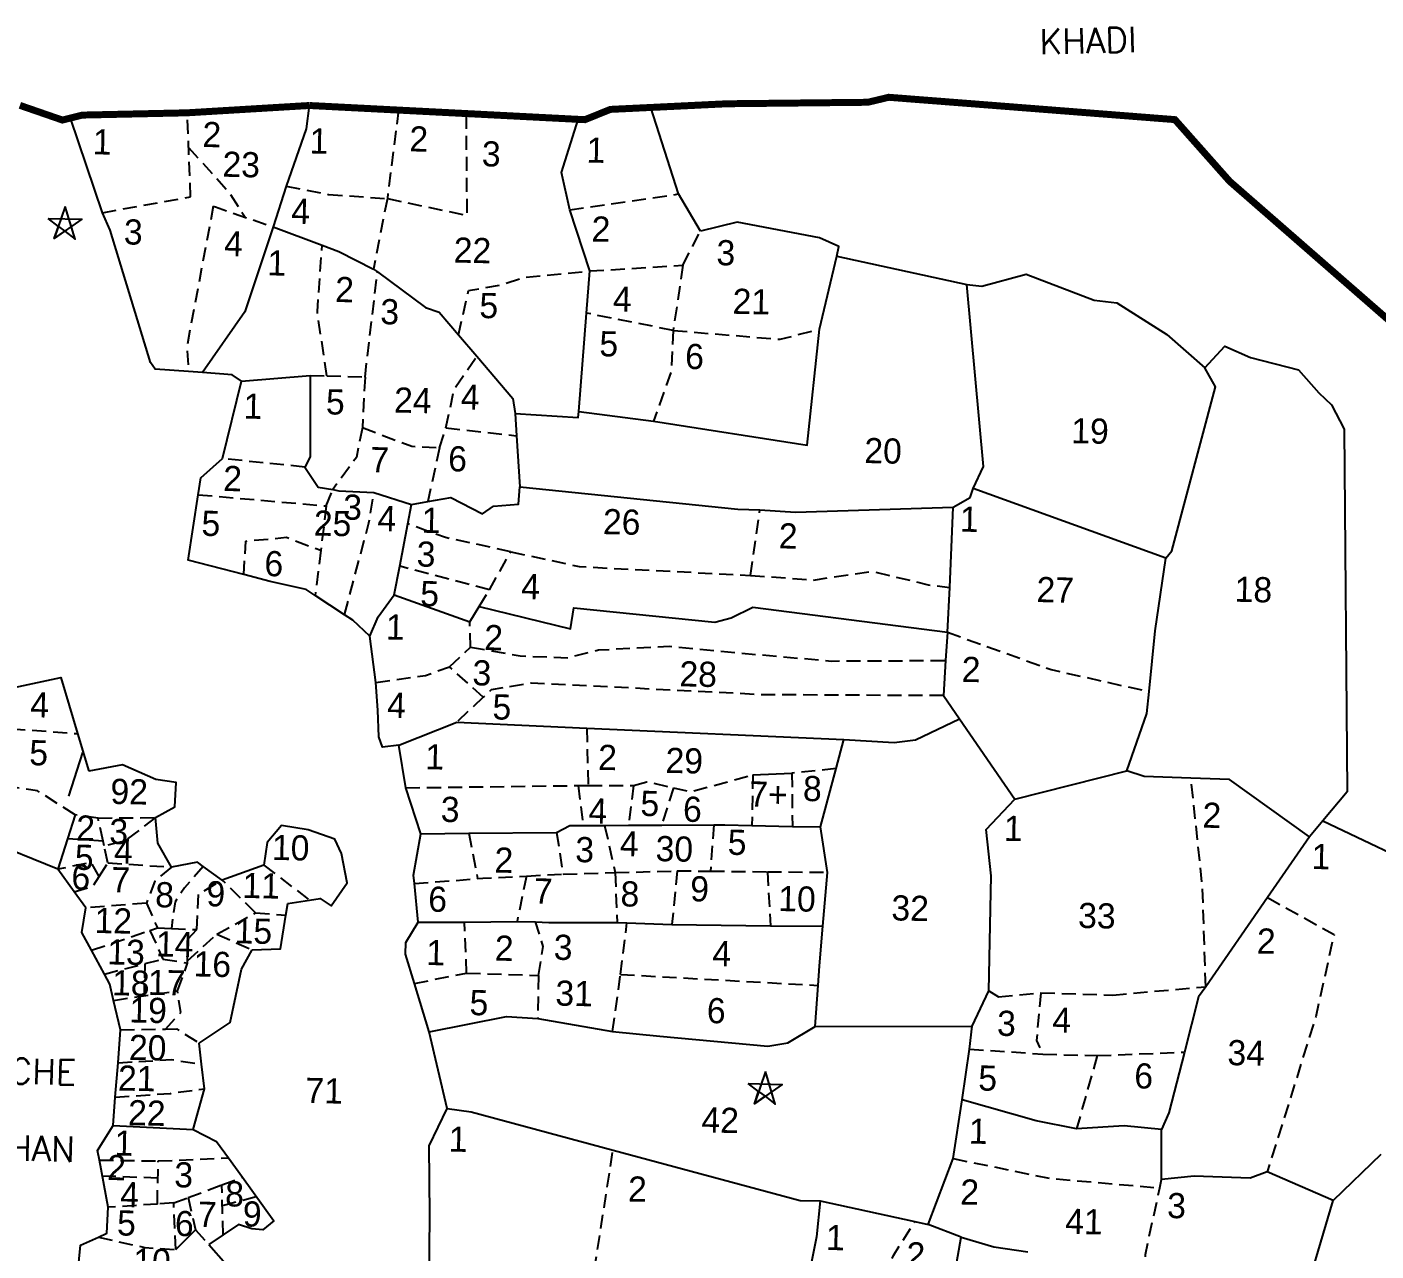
# Model space of a CAD drawing. Header units: metres. Extents: x 291404 to 294611, y 2095644 to 2100556.
# Drawn here: x 291954.3 to 292435.7, y 2100116 to 2100552.7 of the extents above; entities that cross this region are included whole.
import ezdxf
from ezdxf.enums import TextEntityAlignment as Align

# ---------------------------------------------------------------- set-up
doc = ezdxf.new("R2010")
doc.units = ezdxf.units.M
doc.header["$MEASUREMENT"] = 0
doc.linetypes.add('DASHED', pattern=[0.75, 0.5, -0.25])
for name, color, linetype in [('OFF', 1, 'Continuous'), ('POLY_PARCEL', 6, 'Continuous'), ('POLY_SUBPARCEL', 6, 'DASHED'), ('SYM_STONE', 1, 'Continuous'), ('TEXT_MAPIN', 7, 'Continuous'), ('TEXT_MAPOUT', 7, 'Continuous'), ('TEXT_PARCEL', 7, 'Continuous'), ('V_BOUND_LINE', 7, 'Continuous')]:
    doc.layers.add(name, color=color, linetype=linetype)
doc.styles.get("Standard").update_dxf_attribs({"font": 'simplex.shx'})
doc.styles.add('TEXT_MAP', font='', dxfattribs={"height": 2.5})
doc.styles.get('TEXT_MAP').set_extended_font_data('Kruti Dev 050')

# ---------------------------------------------------------------- blocks, each defined once
blk = doc.blocks.new('STONE_STAR')
for points in [[(0, 0.639), (-0.376, -0.517), (0, -0.244), (0.375, -0.517)], [(-0.607, 0.197), (0.607, 0.197), (-0.376, -0.517), (-0.233, -0.075)]]:
    blk.add_lwpolyline(points, close=True)
blk.add_lwpolyline([(-0.233, -0.075), (0, -0.244)])

msp = doc.modelspace()

# ---------------------------------------------------------------- linework, layer by layer
at = {"layer": 'OFF'}
for points in [[(292213.38, 2100285.88), (292227.27, 2100286.47)], [(292007.4, 2100116.5), (292014.46, 2100123.63)]]:
    msp.add_lwpolyline(points, dxfattribs=at)
at = {"layer": 'POLY_PARCEL'}
for points in [[(292055.05, 2100524.67), (292053.93, 2100516.36), (292046.81, 2100495.92)], [(291981.24, 2100486.43), (291969.92, 2100520.2)], [(292148, 2100487.42), (292145.03, 2100500.73), (292151.06, 2100519.73)], [(292186.78, 2100493.1), (292176.95, 2100523.97)], [(292046.81, 2100495.92), (292042.17, 2100481.34)], [(292194.65, 2100479.82), (292186.78, 2100493.1)], [(292012.02, 2100429.76), (292000.06, 2100430.62), (291998.42, 2100433.01), (291983.99, 2100480.17), (291981.24, 2100486.43)], [(292155.16, 2100465.63), (292148, 2100487.42)], [(292042.17, 2100481.34), (292032.08, 2100451.08), (292016.93, 2100429.4)], [(292042.17, 2100481.34), (292059.64, 2100474.83)], [(292243.25, 2100470.94), (292244.05, 2100474.35), (292237.14, 2100477.52), (292207.74, 2100483.03), (292194.65, 2100479.82)], [(292059.64, 2100474.83), (292065.6, 2100472.59), (292078.02, 2100466.29)], [(292237.16, 2100444.9), (292243.25, 2100470.94)], [(292243.25, 2100470.94), (292289.66, 2100460.81)], [(292078.02, 2100466.29), (292079.36, 2100465.3)], [(292079.36, 2100465.3), (292096.56, 2100452.65), (292101.4, 2100450.92), (292108.3, 2100442.85)], [(292153.98, 2100450.6), (292155.16, 2100465.63)], [(292289.66, 2100460.81), (292295, 2100460.23), (292310.9, 2100464.54), (292335.1, 2100455.2), (292343.22, 2100454.33), (292361.11, 2100443.03), (292374.57, 2100431.12)], [(292291.99, 2100388.09), (292295.63, 2100395.91), (292289.66, 2100460.81)], [(292151.21, 2100415.55), (292153.98, 2100450.6)], [(292108.3, 2100442.85), (292114.85, 2100435.19)], [(292177.87, 2100412.11), (292232.77, 2100403.5), (292237.16, 2100444.9)], [(292374.57, 2100431.12), (292381.71, 2100438.87), (292390.92, 2100434.72), (292408.03, 2100430.41), (292415.29, 2100422.12), (292419.85, 2100417.84), (292424.31, 2100409.15), (292425.38, 2100279.8), (292416.77, 2100269.5)], [(292114.85, 2100435.19), (292127.71, 2100420.15), (292128.53, 2100414.79)], [(292016.93, 2100429.4), (292012.02, 2100429.76)], [(292030.84, 2100426.32), (292027.52, 2100428.63), (292016.93, 2100429.4)], [(292030.84, 2100426.32), (292055.35, 2100428.4)], [(292055.35, 2100428.4), (292055.42, 2100399.35), (292053.48, 2100395.68)], [(292360.68, 2100363.19), (292362.79, 2100365.82), (292378.45, 2100424.26), (292374.57, 2100431.12)], [(292024.08, 2100398.69), (292030.84, 2100426.32)], [(292128.53, 2100414.79), (292151.04, 2100413.38), (292151.21, 2100415.55)], [(292128.53, 2100414.79), (292129.03, 2100406.87)], [(292151.21, 2100415.55), (292177.87, 2100412.11)], [(292129.03, 2100406.87), (292130.19, 2100388.68)], [(292015.42, 2100385.8), (292016.35, 2100391.84), (292024.08, 2100398.69)], [(292053.48, 2100395.68), (292058.19, 2100388.52), (292063.46, 2100387.73)], [(292031.7, 2100357.3), (292011.8, 2100362.49), (292015.42, 2100385.8)], [(292063.46, 2100387.73), (292065.59, 2100387.15), (292078.16, 2100386.57)], [(292078.16, 2100386.57), (292091.6, 2100382.36)], [(292097.36, 2100383.37), (292105.56, 2100384.81), (292116.82, 2100378.99), (292120.83, 2100381.7), (292129.68, 2100382.44), (292130.19, 2100388.68)], [(292130.19, 2100388.68), (292207.96, 2100380.66), (292215.83, 2100380.42)], [(292284.84, 2100381.43), (292290.93, 2100384.83)], [(292290.93, 2100384.83), (292291.99, 2100388.09)], [(292360.68, 2100363.19), (292291.99, 2100388.09)], [(292090.26, 2100375.45), (292091.6, 2100382.36)], [(292091.6, 2100382.36), (292097.36, 2100383.37)], [(292215.83, 2100380.42), (292228.56, 2100379.61), (292284.84, 2100381.43)], [(292283.59, 2100352.71), (292284.84, 2100381.43)], [(292087.33, 2100360.28), (292090.26, 2100375.45)], [(292354.7, 2100315.58), (292356.87, 2100337.25), (292360.68, 2100363.19)], [(292057.19, 2100349.91), (292053.96, 2100352.05), (292041.11, 2100354.85), (292031.7, 2100357.3)], [(292085.36, 2100350.06), (292087.33, 2100360.28)], [(292282.76, 2100336.76), (292283.59, 2100352.71)], [(292067.64, 2100342.97), (292057.19, 2100349.91)], [(292076.69, 2100335.4), (292079.61, 2100342.28), (292085.36, 2100350.06)], [(292085.36, 2100350.06), (292112.35, 2100340.42)], [(292076.69, 2100335.4), (292070.56, 2100341.03), (292067.64, 2100342.97)], [(292112.35, 2100340.42), (292115.72, 2100345.92)], [(292115.72, 2100345.92), (292148.33, 2100338.03), (292149.42, 2100345.44), (292199.75, 2100340.41), (292205.6, 2100341.91), (292213.35, 2100345.7), (292282.76, 2100336.76)], [(292282.76, 2100336.76), (292282.13, 2100326.69)], [(292078.86, 2100318.8), (292076.69, 2100335.4)], [(292282.13, 2100326.69), (292281.35, 2100314.14)], [(291948.08, 2100316.66), (291966.4, 2100320.56), (291972.4, 2100300.59)], [(292087.08, 2100296.46), (292081.17, 2100295.75), (292079.85, 2100299.42), (292079.49, 2100308.97), (292078.86, 2100318.8)], [(292281.35, 2100314.14), (292287.1, 2100305.82)], [(292346.74, 2100287.29), (292353.92, 2100307.81), (292354.7, 2100315.58)], [(292087.08, 2100296.46), (292107.68, 2100304.67)], [(292107.68, 2100304.67), (292154.12, 2100302.59)], [(292245.85, 2100298.47), (292263.73, 2100297.39), (292271.42, 2100298.39), (292287.1, 2100305.82)], [(292287.1, 2100305.82), (292306.83, 2100277.24)], [(291972.4, 2100300.59), (291976.41, 2100287.24)], [(292154.12, 2100302.59), (292245.85, 2100298.47)], [(292243.08, 2100288.09), (292245.85, 2100298.47)], [(291974.13, 2100293.87), (291969.2, 2100278.27)], [(292089.57, 2100281.26), (292087.08, 2100296.46)], [(292000.19, 2100270.62), (292007.15, 2100274.52), (292007.62, 2100283.21), (292000.34, 2100284.21), (291988.39, 2100289.51), (291976.41, 2100287.24)], [(292237.52, 2100267.29), (292243.08, 2100288.09)], [(292306.83, 2100277.24), (292346.74, 2100287.29)], [(292369.67, 2100284.69), (292352.97, 2100285.3), (292346.74, 2100287.29)], [(292412.02, 2100263.82), (292383.4, 2100284.18), (292369.67, 2100284.69)], [(292094.83, 2100264.88), (292089.57, 2100281.26)], [(292297.49, 2100208.89), (292297.49, 2100208.89), (292298.36, 2100249.83), (292296.62, 2100266.37), (292306.83, 2100277.24)], [(291971.49, 2100271.64), (291968.78, 2100263.08)], [(292005.85, 2100252.95), (292000.98, 2100261.47), (292000.19, 2100270.62)], [(292416.77, 2100269.5), (292412.02, 2100263.82)], [(292416.77, 2100269.5), (292457.71, 2100249.92), (292455.79, 2100242.67)], [(292055.2, 2100241.16), (292058.94, 2100241.72), (292062.82, 2100239.11), (292068.61, 2100247.4), (292066.58, 2100257.83), (292064.17, 2100262.93), (292054.69, 2100266.22), (292045.18, 2100267.82), (292040, 2100261.76), (292038.85, 2100253.72)], [(292092.56, 2100247.07), (292092.27, 2100250.07), (292094.83, 2100264.88)], [(292094.83, 2100264.88), (292111.98, 2100265.04)], [(292111.98, 2100265.04), (292143.33, 2100265.35)], [(292143.33, 2100265.35), (292148.03, 2100267.8), (292152.78, 2100267.82)], [(292152.78, 2100267.82), (292160.46, 2100267.85)], [(292160.46, 2100267.85), (292169.02, 2100267.88)], [(292169.02, 2100267.88), (292180.82, 2100267.93)], [(292180.82, 2100267.93), (292199.42, 2100268)], [(292199.42, 2100268), (292203.36, 2100268.01), (292213, 2100267.81)], [(292213, 2100267.81), (292227.45, 2100267.5)], [(292227.45, 2100267.5), (292237.52, 2100267.29)], [(292239.95, 2100251.1), (292237.52, 2100267.29)], [(291965.34, 2100252.2), (291939.46, 2100262.74)], [(291968.78, 2100263.08), (291965.34, 2100252.2)], [(292412.02, 2100263.82), (292396.96, 2100242.1)], [(292017.26, 2100253.2), (292015.15, 2100254.72), (292005.85, 2100252.95)], [(291971.18, 2100244.19), (291965.34, 2100252.2)], [(292024, 2100248.36), (292017.26, 2100253.2)], [(292038.85, 2100253.72), (292024, 2100248.36)], [(292238.37, 2100231.85), (292239.95, 2100251.1)], [(292093.9, 2100233.32), (292092.56, 2100247.07)], [(291975.36, 2100238.45), (291971.18, 2100244.19)], [(292046.73, 2100235.86), (292047.4, 2100240), (292055.2, 2100241.16)], [(292396.96, 2100242.1), (292374.92, 2100210.29)], [(291977.35, 2100223.32), (291973.89, 2100229.7), (291975.36, 2100238.45)], [(292034.69, 2100223.44), (292044.81, 2100223.79), (292046.73, 2100235.86)], [(292092.61, 2100211.48), (292089.45, 2100221.91), (292089.54, 2100226.12), (292093.9, 2100233.32)], [(292093.9, 2100233.32), (292110.43, 2100233.29)], [(292110.43, 2100233.29), (292129.2, 2100233.6)], [(292129.2, 2100233.6), (292135.82, 2100233.48)], [(292135.82, 2100233.48), (292140.54, 2100233.24), (292164.91, 2100233.17)], [(292164.91, 2100233.17), (292168.42, 2100233.1)], [(292168.42, 2100233.1), (292184.49, 2100232.46)], [(292184.49, 2100232.46), (292219.6, 2100232.06)], [(292219.6, 2100232.06), (292238.37, 2100231.85)], [(292236.62, 2100210.77), (292237.14, 2100217.7), (292238.37, 2100231.85)], [(291981.96, 2100214.8), (291977.35, 2100223.32)], [(292015.74, 2100190.18), (292026.84, 2100197.52), (292030.9, 2100216.51), (292034.69, 2100223.44)], [(291985.25, 2100205.43), (291983.88, 2100211.26), (291981.96, 2100214.8)], [(292097.84, 2100194.24), (292092.61, 2100211.48)], [(292235.52, 2100196.13), (292236.62, 2100210.77)], [(292291.62, 2100196.19), (292297.49, 2100208.89)], [(292374.92, 2100210.29), (292372.41, 2100206.67), (292367.34, 2100186.97)], [(291987.74, 2100194.91), (291985.25, 2100205.43)], [(292097.84, 2100194.24), (292125.41, 2100199.64), (292136.56, 2100199.02)], [(292136.56, 2100199.02), (292163.32, 2100194.28)], [(291986.82, 2100183.19), (291987.74, 2100194.91)], [(292104.27, 2100166.89), (292097.84, 2100194.24)], [(292163.32, 2100194.28), (292180.12, 2100192.67), (292218.63, 2100189.06), (292225.86, 2100190.3), (292235.52, 2100196.13)], [(292235.52, 2100196.13), (292291.62, 2100196.19)], [(292290.69, 2100188.02), (292291.62, 2100196.19)], [(292016.61, 2100182.65), (292015.74, 2100190.18)], [(292287.98, 2100169.98), (292290.69, 2100188.02)], [(291985.85, 2100170.9), (291986.82, 2100183.19)], [(292017.64, 2100173.87), (292016.61, 2100182.65)], [(292367.34, 2100186.97), (292361.76, 2100165.31), (292359.1, 2100159.42)], [(292013.68, 2100159.37), (292017.64, 2100173.87)], [(291985.05, 2100160.74), (291985.85, 2100170.9)], [(292284.82, 2100148.99), (292287.98, 2100169.98)], [(292328.83, 2100159.62), (292314.46, 2100162.48), (292287.98, 2100169.98)], [(292097.88, 2100104.02), (292098.13, 2100128.87), (292097.82, 2100153.57), (292104.27, 2100166.89)], [(292104.27, 2100166.89), (292112.83, 2100165.64), (292163.45, 2100152.04)], [(291980.16, 2100148.47), (291979.52, 2100151.88), (291985.05, 2100160.74)], [(291985.05, 2100160.74), (292013.68, 2100159.37)], [(292013.68, 2100159.37), (292022, 2100155.05), (292026.23, 2100149.22)], [(292359.1, 2100159.42), (292345.81, 2100160.65), (292328.83, 2100159.62)], [(292359.18, 2100141.53), (292359.1, 2100159.42)], [(292026.23, 2100149.22), (292031.22, 2100142.33)], [(292163.45, 2100152.04), (292230.25, 2100134.09), (292237.31, 2100133.97)], [(292275.95, 2100125.48), (292284.82, 2100148.99)], [(292437.39, 2100150.39), (292420.44, 2100134.05)], [(291983.3, 2100131.6), (291980.16, 2100148.47)], [(292396.89, 2100144.21), (292390.8, 2100142.02), (292370.83, 2100142.68), (292359.18, 2100141.53)], [(292420.44, 2100134.05), (292396.89, 2100144.21)], [(292031.22, 2100142.33), (292042.44, 2100126.84), (292038.45, 2100123.56), (292034.52, 2100123.93), (292029.78, 2100125.43), (292024.39, 2100121.82)], [(291979.8, 2100120.97), (291982.82, 2100122.36), (291983.3, 2100131.6)], [(292237.31, 2100133.97), (292236.02, 2100121.1), (292233.89, 2100110.33)], [(292237.31, 2100133.97), (292271.09, 2100126.55)], [(292408.11, 2100092.63), (292420.44, 2100134.05)], [(292271.09, 2100126.55), (292275.95, 2100125.48)], [(292287.73, 2100120.91), (292275.95, 2100125.48)], [(291972.03, 2100103.51), (291973.47, 2100118.07), (291979.8, 2100120.97)], [(292024.39, 2100121.82), (292019.25, 2100118.36)], [(292279.8, 2100076.24), (292287.73, 2100120.91)], [(292287.73, 2100120.91), (292299.35, 2100117.56), (292311.44, 2100115.76)], [(292019.25, 2100118.36), (292025.28, 2100111.5), (292018.5, 2100109.68)]]:
    msp.add_lwpolyline(points, dxfattribs=at)
at = {"layer": 'POLY_SUBPARCEL', "ltscale": 10, "flags": 128}
for points in [[(292012.72, 2100492.05), (292011.51, 2100522.06)], [(292086.93, 2100523.03), (292082.92, 2100491.47)], [(292082.92, 2100491.47), (292111.39, 2100485.48), (292111.12, 2100521.79)], [(292012.01, 2100509.72), (292026.1, 2100494.11), (292032.15, 2100484.84)], [(292046.81, 2100495.92), (292061.93, 2100492.93)], [(291981.24, 2100486.43), (292012.72, 2100492.05)], [(292061.93, 2100492.93), (292082.92, 2100491.47)], [(292082.92, 2100491.47), (292078.02, 2100466.29)], [(292148, 2100487.42), (292186.78, 2100493.1)], [(292020.83, 2100488.77), (292011.37, 2100438.6), (292012.02, 2100429.76)], [(292020.83, 2100488.77), (292021.56, 2100488.47), (292042.17, 2100481.34)], [(292188.38, 2100467.69), (292194.65, 2100479.82)], [(292061.3, 2100428.21), (292057.95, 2100451.1), (292059.64, 2100474.83)], [(292155.16, 2100465.63), (292188.38, 2100467.69)], [(292188.38, 2100467.69), (292184.91, 2100444.42)], [(292074.96, 2100427.78), (292079.36, 2100465.3)], [(292108.3, 2100442.85), (292111.89, 2100458.72), (292123.39, 2100460.6), (292131.74, 2100463.39), (292155.16, 2100465.63)], [(292184.91, 2100444.42), (292153.98, 2100450.6)], [(292184.91, 2100444.42), (292184.17, 2100429.58), (292177.87, 2100412.11)], [(292184.91, 2100444.42), (292223.07, 2100441.27), (292237.16, 2100444.9)], [(292103.85, 2100409.66), (292106.88, 2100423.81), (292114.85, 2100435.19)], [(292055.35, 2100428.4), (292061.3, 2100428.21)], [(292061.3, 2100428.21), (292074.96, 2100427.78)], [(292074.96, 2100427.78), (292074.03, 2100409.75)], [(292074.03, 2100409.75), (292071.89, 2100399.13), (292063.46, 2100387.73)], [(292074.03, 2100409.75), (292091.67, 2100403.09), (292101.51, 2100402.6)], [(292101.51, 2100402.6), (292103.85, 2100409.66)], [(292103.85, 2100409.66), (292129.03, 2100406.87)], [(292101.51, 2100402.6), (292097.36, 2100383.37)], [(292053.48, 2100395.68), (292024.08, 2100398.69)], [(292015.42, 2100385.8), (292061.15, 2100381.8)], [(292061.15, 2100381.8), (292063.46, 2100387.73)], [(292067.64, 2100342.97), (292076.34, 2100375.74), (292078.16, 2100386.57)], [(292061.15, 2100381.8), (292059.18, 2100365.98)], [(292212.52, 2100357.05), (292215.83, 2100380.42)], [(292126.98, 2100365.5), (292103.65, 2100370.5), (292090.26, 2100375.45)], [(292031.7, 2100357.3), (292032.43, 2100369.29), (292046.96, 2100370.62), (292059.18, 2100365.98)], [(292059.18, 2100365.98), (292057.19, 2100349.91)], [(292119.34, 2100351.92), (292126.98, 2100365.5)], [(292126.98, 2100365.5), (292151.31, 2100360.18), (292212.52, 2100357.05)], [(292119.34, 2100351.92), (292087.33, 2100360.28)], [(292212.52, 2100357.05), (292234.92, 2100355.38), (292256.05, 2100358.49), (292275.92, 2100353.69), (292283.59, 2100352.71)], [(292115.72, 2100345.92), (292119.34, 2100351.92)], [(292112.65, 2100331.42), (292112.35, 2100340.42)], [(292282.76, 2100336.76), (292319.74, 2100323.47), (292354.7, 2100315.58)], [(292112.65, 2100331.42), (292130.36, 2100328.31), (292147.31, 2100327.67), (292158.31, 2100330.45), (292183.51, 2100331.82), (292208.62, 2100329.37), (292241.39, 2100326.49), (292282.13, 2100326.69)], [(292105.11, 2100324.47), (292112.65, 2100331.42)], [(292078.86, 2100318.8), (292096.57, 2100321.38), (292105.11, 2100324.47)], [(292117.16, 2100313.57), (292105.11, 2100324.47)], [(292281.35, 2100314.14), (292216.9, 2100314.44), (292134.27, 2100318.64), (292119.99, 2100316.22), (292117.16, 2100313.57)], [(292117.16, 2100313.57), (292107.68, 2100304.67)], [(291948.68, 2100302.34), (291972.4, 2100300.59)], [(292154.12, 2100302.59), (292154.56, 2100282.12)], [(292184.97, 2100281.27), (292191.11, 2100279.86), (292213.38, 2100285.88)], [(292213.38, 2100285.88), (292213, 2100267.81)], [(292243.08, 2100288.09), (292227.27, 2100286.47)], [(292227.27, 2100286.47), (292227.45, 2100267.5)], [(292374.92, 2100210.29), (292373.84, 2100245.26), (292369.67, 2100284.69)], [(291971.49, 2100271.64), (291958.11, 2100280.14), (291941.26, 2100282.81)], [(292089.57, 2100281.26), (292151, 2100282.07)], [(292151, 2100282.07), (292154.56, 2100282.12)], [(292151, 2100282.07), (292152.78, 2100267.82)], [(292154.56, 2100282.12), (292170.79, 2100282.07)], [(292170.79, 2100282.07), (292169.02, 2100267.88)], [(292170.79, 2100282.07), (292175.55, 2100283.44), (292184.97, 2100281.27)], [(292184.97, 2100281.27), (292180.82, 2100267.93)], [(291979.69, 2100270.46), (291971.49, 2100271.64)], [(291979.69, 2100270.46), (292000.19, 2100270.62)], [(291981.51, 2100262.18), (291979.69, 2100270.46)], [(292000.19, 2100270.62), (291989.25, 2100262.32), (291981.87, 2100260.51)], [(292111.98, 2100265.04), (292115.14, 2100248.85)], [(292143.33, 2100265.35), (292145.62, 2100250.45)], [(292160.46, 2100267.85), (292164.21, 2100250.99)], [(292199.42, 2100268), (292198.18, 2100251.52)], [(291981.51, 2100262.18), (291968.78, 2100263.08)], [(291981.87, 2100260.51), (291981.51, 2100262.18)], [(291983.19, 2100254.51), (291981.87, 2100260.51)], [(291980.1, 2100249.65), (291977.22, 2100254.59), (291965.34, 2100252.2)], [(291980.1, 2100249.65), (291983.19, 2100254.51)], [(291983.19, 2100254.51), (292005.85, 2100252.95)], [(292005.85, 2100252.95), (291999.96, 2100248.01), (291996.98, 2100240.13)], [(292017.26, 2100253.2), (292010.51, 2100245.6), (292007.16, 2100240.64), (292005.88, 2100231.06)], [(292038.85, 2100253.72), (292055.2, 2100241.16)], [(292132.58, 2100249.79), (292145.62, 2100250.45)], [(292145.62, 2100250.45), (292164.21, 2100250.99)], [(292164.21, 2100250.99), (292186.38, 2100251.64)], [(292164.21, 2100250.99), (292164.91, 2100233.17)], [(292186.38, 2100251.64), (292184.49, 2100232.46)], [(292186.38, 2100251.64), (292198.18, 2100251.52)], [(292198.18, 2100251.52), (292218.54, 2100251.32)], [(292218.54, 2100251.32), (292239.95, 2100251.1)], [(292218.54, 2100251.32), (292219.6, 2100232.06)], [(291971.18, 2100244.19), (291977.89, 2100246.17), (291980.1, 2100249.65)], [(292014.96, 2100230.7), (292015.49, 2100243.24), (292024, 2100248.36)], [(292035.85, 2100236.66), (292024, 2100248.36)], [(292092.56, 2100247.07), (292115.14, 2100248.85)], [(292115.14, 2100248.85), (292116.95, 2100248.99), (292132.58, 2100249.79)], [(292132.58, 2100249.79), (292129.2, 2100233.6)], [(292396.96, 2100242.1), (292420.72, 2100228.92), (292414.19, 2100199.56), (292396.89, 2100144.21)], [(291996.98, 2100240.13), (291975.36, 2100238.45)], [(291996.98, 2100240.13), (292000.88, 2100231.26)], [(292022.13, 2100229), (292035.85, 2100236.66)], [(292035.85, 2100236.66), (292046.73, 2100235.86)], [(291998.19, 2100230.35), (292000.88, 2100231.26)], [(292000.88, 2100231.26), (292005.88, 2100231.06)], [(292005.88, 2100231.06), (292014.96, 2100230.7)], [(292011.65, 2100219.59), (292011.82, 2100227.44), (292014.96, 2100230.7)], [(292111.21, 2100215.19), (292110.43, 2100233.29)], [(292136.88, 2100214.35), (292138.57, 2100224.64), (292135.82, 2100233.48)], [(292166.11, 2100214.66), (292168.42, 2100233.1)], [(291977.35, 2100223.32), (291998.19, 2100230.35)], [(291998.19, 2100230.35), (292002.87, 2100220.17)], [(292011.65, 2100219.59), (292022.13, 2100229)], [(292022.13, 2100229), (292034.69, 2100223.44)], [(291981.96, 2100214.8), (292002.87, 2100220.17)], [(291996.34, 2100218.49), (291996.13, 2100207.05)], [(292002.87, 2100220.17), (292011.63, 2100218.74)], [(292008.09, 2100208.83), (292011.63, 2100218.74), (292011.65, 2100219.59)], [(292092.61, 2100211.48), (292111.21, 2100215.19)], [(292111.21, 2100215.19), (292136.88, 2100214.35)], [(292136.88, 2100214.35), (292136.56, 2100199.02)], [(292163.32, 2100194.28), (292166.11, 2100214.66)], [(292166.11, 2100214.66), (292236.62, 2100210.77)], [(291985.25, 2100205.43), (292008.09, 2100208.83)], [(292003.73, 2100195.19), (292009.21, 2100201.12), (292008.09, 2100208.83)], [(292297.49, 2100208.89), (292301.04, 2100206.65)], [(292301.04, 2100206.65), (292316.08, 2100208.15)], [(292316.08, 2100208.15), (292314.54, 2100191.06), (292316.83, 2100186.27)], [(292316.08, 2100208.15), (292341.73, 2100207.33)], [(292341.73, 2100207.33), (292374.92, 2100210.29)], [(291987.74, 2100194.91), (292003.73, 2100195.19)], [(292003.73, 2100195.19), (292007.8, 2100195.26), (292015.74, 2100190.18)], [(292290.69, 2100188.02), (292316.83, 2100186.27)], [(291986.82, 2100183.19), (292006.03, 2100184.28), (292016.61, 2100182.65)], [(292316.83, 2100186.27), (292336.21, 2100185.71)], [(292336.21, 2100185.71), (292328.83, 2100159.62)], [(292336.21, 2100185.71), (292367.34, 2100186.97)], [(291985.85, 2100170.9), (292005.52, 2100172.26), (292017.64, 2100173.87)], [(292001.16, 2100148.13), (292026.23, 2100149.22)], [(292156.77, 2100109.17), (292163.45, 2100152.04)], [(292284.82, 2100148.99), (292319.1, 2100141.99), (292358.58, 2100138.5)], [(291980.16, 2100148.47), (292001.16, 2100148.13)], [(292000.87, 2100132.77), (292001.16, 2100148.13)], [(292001.04, 2100142.01), (291981.22, 2100142.75)], [(292011.84, 2100135.07), (292023.84, 2100139.57)], [(292023.84, 2100139.57), (292031.22, 2100142.33)], [(292024.39, 2100121.82), (292023.84, 2100139.57)], [(292358.58, 2100138.5), (292359.18, 2100141.53)], [(292006.73, 2100133.16), (292011.84, 2100135.07)], [(292011.84, 2100135.07), (292014.46, 2100123.63)], [(292024.07, 2100132.22), (292036.18, 2100135.48)], [(292353.5, 2100106.42), (292353.39, 2100114.83), (292358.58, 2100138.5)], [(292000.87, 2100132.77), (291983.3, 2100131.6)], [(292006.73, 2100133.16), (292000.87, 2100132.77)], [(292007.4, 2100116.5), (292006.73, 2100133.16)], [(292260.05, 2100106.55), (292263.55, 2100114.41), (292271.09, 2100126.55)], [(291979.8, 2100120.97), (291996.4, 2100117.25), (292007.4, 2100116.5)], [(292014.46, 2100123.63), (292019.25, 2100118.36)]]:
    msp.add_lwpolyline(points, dxfattribs=at)
at = {"layer": 'V_BOUND_LINE', "const_width": 2.49}
for points in [[(291951.81, 2100524.72), (291967, 2100519.47), (291969.92, 2100520.2)], [(292011.51, 2100522.06), (292055.05, 2100524.67)], [(292055.05, 2100524.67), (292086.93, 2100523.03)], [(292086.93, 2100523.03), (292111.12, 2100521.79)], [(292151.06, 2100519.73), (292153.42, 2100519.61), (292162.51, 2100523.28), (292176.95, 2100523.97)], [(292176.95, 2100523.97), (292204.11, 2100525.29), (292254.37, 2100525.82), (292261.82, 2100527.6), (292290.44, 2100525.38), (292363.95, 2100519.63), (292383.45, 2100497.64), (292455.73, 2100434.56), (292566.38, 2100381.98), (292604.16, 2100379.76), (292610.96, 2100366.42), (292621.32, 2100363.03)], [(291969.92, 2100520.2), (291974.12, 2100521.25), (292011.51, 2100522.06)], [(292111.12, 2100521.79), (292151.06, 2100519.73)]]:
    msp.add_lwpolyline(points, dxfattribs=at)

# ---------------------------------------------------------------- block references
at = {"layer": 'SYM_STONE', "xscale": 9.974441035384446, "yscale": 9.974441035384446, "zscale": 9.974441035384446, "rotation": 358.7773004946598}
for p in [(291967.87, 2100482.26), (292217.73, 2100173.64)]:
    msp.add_blockref('STONE_STAR', p, dxfattribs=at)

# ---------------------------------------------------------------- texts
at = {"layer": 'TEXT_MAPIN', "style": 'TEXT_MAP'}
for s, height, p in [('1', 8.98, (291981.17, 2100511.69)), ('2', 8.98, (292020.31, 2100514.37)), ('1', 8.98, (292058.52, 2100511.99)), ('2', 8.98, (292094.14, 2100512.8)), ('3', 8.98, (292120.01, 2100507.41)), ('1', 8.98, (292157.33, 2100508.75)), ('4', 8.98, (292051.98, 2100486.96)), ('3', 8.98, (291992.28, 2100479.55)), ('2', 8.98, (292159.16, 2100480.65)), ('4', 8.98, (292028.05, 2100475.36)), ('3', 8.98, (292203.71, 2100472.15)), ('1', 8.98, (292043.48, 2100468.51)), ('2', 8.98, (292067.67, 2100459.07)), ('5', 8.98, (292119.13, 2100453.22)), ('4', 8.98, (292166.77, 2100455.61)), ('3', 8.98, (292083.79, 2100451.1)), ('5', 8.98, (292161.94, 2100439.58)), ('6', 8.98, (292192.54, 2100435.14)), ('5', 8.98, (292064.38, 2100418.85)), ('4', 8.98, (292112.5, 2100420.63)), ('1', 8.98, (292034.97, 2100417.41)), ('7', 8.98, (292080.2, 2100398.28)), ('6', 8.98, (292107.98, 2100398.63)), ('2', 8.98, (292027.72, 2100391.65)), ('3', 8.98, (292070.52, 2100381.38)), ('5', 8.98, (292019.97, 2100375.53)), ('4', 8.98, (292082.75, 2100377.32)), ('1', 8.98, (292098.52, 2100376.68)), ('1', 8.98, (292290.55, 2100377.08)), ('2', 8.98, (292225.94, 2100371.18)), ('6', 8.98, (292042.43, 2100361.23)), ('3', 8.98, (292096.76, 2100364.63)), ('4', 8.98, (292134.05, 2100353.03)), ('5', 8.98, (292098.03, 2100350.45)), ('1', 8.98, (292085.75, 2100338.61)), ('2', 8.98, (292120.86, 2100334.9)), ('3', 8.98, (292116.66, 2100322.27)), ('2', 8.98, (292291.22, 2100323.55)), ('4', 8.98, (291958.85, 2100310.86)), ('4', 8.98, (292086.21, 2100310.7)), ('5', 8.98, (292123.8, 2100310.03)), ('5', 8.98, (291958.53, 2100293.7)), ('1', 8.98, (292099.82, 2100292.32)), ('2', 8.98, (292161.49, 2100292.16)), ('7+', 8.977, (292218.93, 2100278.96)), ('8', 8.98, (292234.59, 2100280.99)), ('5', 8.98, (292176.59, 2100275.62)), ('3', 8.98, (292105.35, 2100273.56)), ('4', 8.98, (292158.05, 2100272.99)), ('6', 8.98, (292191.79, 2100273.61)), ('2', 8.98, (292377.13, 2100271.53)), ('2', 8.98, (291975.26, 2100266.96)), ('3', 8.98, (291987.1, 2100265.68)), ('1', 8.98, (292306.28, 2100266.78)), ('10', 8.977, (292048.45, 2100259.91)), ('4', 8.98, (292169.25, 2100261.31)), ('5', 8.98, (292207.74, 2100261.75)), ('5', 8.98, (291974.77, 2100256.4)), ('4', 8.98, (291988.78, 2100258.68)), ('2', 8.98, (292124.51, 2100255.52)), ('3', 8.98, (292153.34, 2100259.2)), ('1', 8.98, (292416.06, 2100256.73)), ('6', 8.98, (291973.57, 2100249.44)), ('7', 8.98, (291987.79, 2100248.43)), ('11', 8.977, (292037.91, 2100246.34)), ('9', 8.98, (292194.36, 2100245.22)), ('8', 8.98, (292003.45, 2100243.11)), ('9', 8.98, (292021.72, 2100243.45)), ('6', 8.98, (292100.87, 2100241.52)), ('7', 8.98, (292138.56, 2100244.44)), ('8', 8.98, (292169.49, 2100243.41)), ('10', 8.977, (292229.11, 2100241.66)), ('12', 8.977, (291985.15, 2100233.9)), ('15', 8.977, (292035.14, 2100230.1)), ('2', 8.98, (292396.53, 2100226.65)), ('13', 8.977, (291989.72, 2100222.63)), ('14', 8.977, (292007.06, 2100225.48)), ('1', 8.98, (292100.19, 2100222.48)), ('2', 8.98, (292124.63, 2100224.11)), ('3', 8.98, (292145.66, 2100224.36)), ('4', 8.98, (292202.26, 2100222.13)), ('16', 8.977, (292020.49, 2100218.34)), ('18', 8.977, (291991.41, 2100211.63)), ('17', 8.977, (292004.18, 2100211.76)), ('5', 8.98, (292115.62, 2100204.55)), ('19', 8.977, (291997.58, 2100201.92)), ('6', 8.98, (292200.29, 2100201.77)), ('3', 8.98, (292303.84, 2100197.24)), ('4', 8.98, (292323.57, 2100198.41)), ('20', 8.977, (291997.43, 2100188.57)), ('6', 8.98, (292352.81, 2100178.48)), ('21', 8.977, (291993.51, 2100177.69)), ('5', 8.98, (292297.15, 2100177.64)), ('22', 8.977, (291997.11, 2100165.33)), ('1', 8.98, (292293.75, 2100158.77)), ('1', 8.98, (291988.92, 2100154.51)), ('1', 8.98, (292108.18, 2100155.92)), ('2', 8.98, (291986.31, 2100145.85)), ('3', 8.98, (292010.26, 2100143.2)), ('4', 8.98, (291990.95, 2100136.12)), ('8', 8.98, (292028.41, 2100136.39)), ('2', 8.98, (292172.16, 2100138.18)), ('2', 8.98, (292290.72, 2100137.11)), ('3', 8.98, (292364.53, 2100132.21)), ('5', 8.98, (291989.84, 2100125.94)), ('6', 8.98, (292010.5, 2100125.83)), ('7', 8.98, (292018.68, 2100129.09)), ('9', 8.98, (292034.72, 2100129.23)), ('1', 8.98, (292242.8, 2100120.82)), ('10', 8.977, (291998.98, 2100112.38)), ('2', 8.98, (292271.51, 2100114.7))]:
    msp.add_text(s, height=height, rotation=358.7773, dxfattribs=at).set_placement(p, align=Align.MIDDLE)
at = {"layer": 'TEXT_MAPIN'}
for s, p in [('MORACHE', (291915.3, 2100176.48)), ('GAVTHAN', (291919.38, 2100148.95))]:
    msp.add_text(s, height=8.977, rotation=358.7773, dxfattribs=at).set_placement(p)
at = {"layer": 'TEXT_MAPOUT'}
msp.add_text('KHADI', height=8.977, rotation=1.3783, dxfattribs=at).set_placement((292315.68, 2100542.91))
at = {"layer": 'TEXT_PARCEL', "style": 'TEXT_MAP'}
for s, p in [('23', (292030.79, 2100503.62)), ('22', (292113.3, 2100473.06)), ('21', (292212.81, 2100454.79)), ('24', (292092.03, 2100419.56)), ('19', (292333.67, 2100408.57)), ('20', (292259.82, 2100401.48)), ('25', (292063.4, 2100375.61)), ('26', (292166.56, 2100376.12)), ('27', (292321.25, 2100351.95)), ('18', (292391.96, 2100352)), ('28', (292193.84, 2100321.83)), ('29', (292188.89, 2100290.95)), ('92', (291990.82, 2100279.9)), ('30', (292185.34, 2100259.48)), ('32', (292269.48, 2100238.33)), ('33', (292336.11, 2100235.64)), ('31', (292149.59, 2100207.93)), ('34', (292389.38, 2100186.7)), ('71', (292060.39, 2100173.2)), ('42', (292201.7, 2100162.76)), ('41', (292331.5, 2100126.53))]:
    msp.add_text(s, height=8.977, rotation=358.7773, dxfattribs=at).set_placement(p, align=Align.MIDDLE)

doc.saveas('drawing.dxf')
